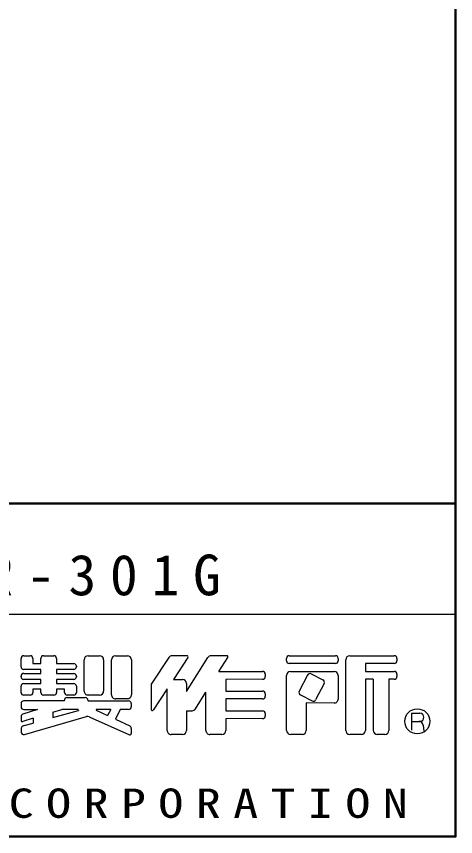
# Model space of a CAD drawing. Units: millimetres at full size; details may follow other scales. Extents: x 0 to 15000, y -1655 to 10280.
# Drawn here: x 13894 to 15000, y 0 to 2068 of the extents above; entities that cross this region are included whole.
import ezdxf

# ---------------------------------------------------------------- set-up
doc = ezdxf.new("R2010")
doc.units = ezdxf.units.MM
doc.layers.add('FMT-TXT', color=2, linetype='Continuous')
doc.layers.add('外形', color=2, linetype='Continuous', lineweight=25)
doc.styles.add('ＭＳ ゴシック', font='')
doc.styles.get('ＭＳ ゴシック').set_extended_font_data('MS Gothic')

msp = doc.modelspace()

# ---------------------------------------------------------------- linework, layer by layer
at = {"layer": '外形', "color": 7, "lineweight": 50}
msp.add_line((15000, 840), (0, 840), dxfattribs=at)
at = {"layer": '外形', "color": 7}
msp.add_line((15000, 560), (12480, 560), dxfattribs=at)
at = {"layer": '外形'}
for p, q in [((13912.003, 455.962), (13928.128, 455.962)), ((13961.819, 455.962), (13987.873, 455.962)), ((14074.241, 455.962), (14103.284, 455.962)), ((14143.289, 455.962), (14173.191, 455.962)), ((14323.472, 456.002), (14285.832, 456.002)), ((14423.796, 456.002), (14384.223, 456.002)), ((14580.751, 456.008), (14611.767, 456.037)), ((14611.767, 456.037), (14697.368, 456.037)), ((14733.44, 456.012), (14757.857, 456.037)), ((14757.857, 456.037), (14845.47, 456.037)), ((13905.283, 428.226), (13905.283, 449.242)), ((13934.848, 449.269), (13934.902, 436.095)), ((13934.902, 436.095), (13955.099, 436.095)), ((13955.099, 436.095), (13955.099, 449.242)), ((13994.593, 449.281), (13994.67, 436.095)), ((13994.67, 436.095), (14038.049, 436.095)), ((14064.161, 392.633), (14064.161, 445.882)), ((14113.364, 445.882), (14113.364, 366.985)), ((14133.209, 421.429), (14133.209, 445.882)), ((14183.271, 445.882), (14183.271, 357.473)), ((14277.422, 451.478), (14234.643, 386.73)), ((14325.715, 451.832), (14289.063, 396.356)), ((14322.115, 366.069), (14375.69, 451.287)), ((14403.808, 416.352), (14426.074, 451.887)), ((14574.037, 443.042), (14574.037, 449.288)), ((14697.368, 436.322), (14580.757, 436.322)), ((14704.088, 449.317), (14704.088, 443.042)), ((14723.37, 267.641), (14723.37, 445.932)), ((14845.48, 436.311), (14772.742, 436.193)), ((14772.742, 436.193), (14772.742, 416.352)), ((14852.19, 449.317), (14852.19, 443.031)), ((13955.099, 421.506), (13912.003, 421.506)), ((13955.099, 411.191), (13955.099, 421.506)), ((14038.051, 421.52), (13994.67, 421.506)), ((13994.67, 421.506), (13994.67, 411.191)), ((14044.769, 429.375), (14044.769, 428.24)), ((14133.077, 357.494), (14133.209, 421.429)), ((14403.808, 416.352), (14513.841, 416.352)), ((14584.116, 416.232), (14677.771, 416.241)), ((14677.771, 416.241), (14694.008, 416.241)), ((14772.742, 416.352), (14845.47, 416.352)), ((13905.283, 403.086), (13905.283, 404.612)), ((13955.099, 396.366), (13912.003, 396.366)), ((13912.025, 411.332), (13955.099, 411.191)), ((13955.099, 385.759), (13955.099, 396.366)), ((13994.67, 411.191), (14038.049, 411.191)), ((14038.059, 396.256), (13994.67, 396.192)), ((13994.67, 396.192), (13994.67, 385.759)), ((14044.769, 404.471), (14044.769, 402.976)), ((14289.063, 396.356), (14311.957, 396.356)), ((14513.853, 396.54), (14421.323, 396.383)), ((14421.323, 396.383), (14421.323, 366.825)), ((14520.561, 409.632), (14520.561, 403.26)), ((14574.037, 267.641), (14574.037, 406.152)), ((14627.326, 407.272), (14606.145, 366.376)), ((14636.383, 410.149), (14665.759, 394.935)), ((14704.088, 406.161), (14704.088, 346.789)), ((14772.742, 396.511), (14772.742, 267.641)), ((14792.535, 396.511), (14772.742, 396.511)), ((14792.535, 396.511), (14792.535, 267.641)), ((14845.483, 396.538), (14832.12, 396.511)), ((14832.12, 396.511), (14832.12, 267.641)), ((14852.19, 409.632), (14852.19, 403.258)), ((13905.283, 363.297), (13905.283, 379.048)), ((13912.004, 385.768), (13955.099, 385.759)), ((13994.67, 385.759), (14038.049, 385.759)), ((14044.769, 379.039), (14044.769, 363.297)), ((14064.141, 366.993), (14064.161, 392.633)), ((14232.973, 381.173), (14232.973, 320.406)), ((14273.284, 372.474), (14237.904, 318.924)), ((14273.187, 267.65), (14273.284, 372.474)), ((14322.037, 386.315), (14322.115, 366.069)), ((14668.636, 385.878), (14647.456, 344.981)), ((13928.464, 356.577), (13912.003, 356.577)), ((13935.184, 371.271), (13935.184, 363.297)), ((13955.099, 371.271), (13935.184, 371.271)), ((13955.137, 363.592), (13955.099, 371.271)), ((13987.95, 356.905), (13961.857, 356.905)), ((14014.853, 371.271), (13994.67, 371.271)), ((13994.67, 371.271), (13994.67, 363.625)), ((14014.88, 363.275), (14014.853, 371.271)), ((14038.049, 356.577), (14021.6, 356.577)), ((14103.284, 356.905), (14074.221, 356.905)), ((14344.607, 321.872), (14370.839, 363.736)), ((14370.82, 267.642), (14370.839, 363.736)), ((14421.323, 366.825), (14513.841, 366.825)), ((14520.561, 360.105), (14520.561, 353.66)), ((14609.022, 357.319), (14638.398, 342.105)), ((13905.361, 335.191), (13905.361, 327.198)), ((14014.403, 341.911), (13912.081, 341.911)), ((14014.403, 341.911), (14014.403, 343.743)), ((14021.123, 350.463), (14067.146, 350.463)), ((14073.865, 343.881), (14073.905, 341.911)), ((14073.905, 341.911), (14176.301, 341.911)), ((14173.191, 347.393), (14143.157, 347.393)), ((14183.021, 335.191), (14183.021, 327.211)), ((14513.843, 346.94), (14421.323, 346.917)), ((14421.323, 346.917), (14421.323, 317.144)), ((14623.598, 336.834), (14623.598, 267.641)), ((14693.99, 336.709), (14623.598, 336.834)), ((13947.085, 320.619), (13910.056, 308.918)), ((13912.108, 320.478), (13947.085, 320.619)), ((13984.99, 313.583), (14007.844, 320.619)), ((13984.99, 299.965), (14050.056, 317.859)), ((13984.99, 313.583), (13984.99, 299.965)), ((14049.156, 320.619), (14007.844, 320.619)), ((14049.156, 320.619), (14050.056, 317.859)), ((14094.685, 318.698), (14122.998, 305.383)), ((14131.257, 320.619), (14095.114, 320.619)), ((14131.257, 320.619), (14122.998, 305.383)), ((14155.12, 320.619), (14142.936, 296.006)), ((14176.26, 320.491), (14155.12, 320.619)), ((14322.115, 317.144), (14322.115, 267.641)), ((14322.115, 317.144), (14336.065, 317.144)), ((14421.323, 317.144), (14513.841, 317.144)), ((14520.561, 310.424), (14520.561, 304.045)), ((14888.902, 311.054), (14909.983, 311.054)), ((14888.902, 311.054), (14888.902, 267.967)), ((13905.361, 302.51), (13905.361, 293.105)), ((13935.392, 298.151), (13909.75, 289.906)), ((13913.962, 257.152), (14070.044, 302.648)), ((13935.392, 298.151), (13935.392, 286.324)), ((14076.976, 302.174), (14178.29, 256.912)), ((14142.936, 296.006), (14179.161, 278.969)), ((14513.847, 297.325), (14421.323, 297.24)), ((14421.323, 297.24), (14421.323, 267.641)), ((14888.902, 290.5), (14909.983, 290.5)), ((13905.361, 270.383), (13905.361, 263.603)), ((13912.768, 280.103), (13935.392, 286.324)), ((14183.021, 272.888), (14183.021, 259.98)), ((14918.113, 281.292), (14920.048, 265.689)), ((14312.035, 257.561), (14283.267, 257.561)), ((14411.243, 257.561), (14380.9, 257.561)), ((14613.518, 257.561), (14584.117, 257.561)), ((14762.662, 257.561), (14733.45, 257.561)), ((14822.04, 257.561), (14802.615, 257.561))]:
    msp.add_line(p, q, dxfattribs=at)
at = {"layer": '外形', "color": 7, "lineweight": 50}
msp.add_lwpolyline([(0, 0), (0, 10280), (15000, 10280), (15000, 0)], close=True, dxfattribs=at)
at = {"layer": '外形'}
msp.add_circle((14903.61, 290.608), 31.676, dxfattribs=at)
for centre, radius, start, end in [((13912.003, 449.242), 6.72, 90, 180), ((13928.128, 449.242), 6.72, 0.23357, 90), ((13961.819, 449.242), 6.72, 90, 180), ((13987.873, 449.242), 6.72, 0.33362, 90), ((14074.241, 445.882), 10.08, 90, 180), ((14103.284, 445.882), 10.08, 0, 90), ((14143.289, 445.882), 10.08, 90, 180), ((14173.191, 445.882), 10.08, 0, 90), ((14285.832, 445.922), 10.08, 90, 146.54759), ((14323.472, 453.314), 2.688, 326.54759, 90), ((14384.223, 445.922), 10.08, 90, 147.84335), ((14423.796, 453.314), 2.688, 327.92885, 90), ((14580.757, 449.288), 6.72, 90.05288, 180), ((14697.368, 449.317), 6.72, 0, 90), ((14733.45, 445.932), 10.08, 90.05785, 180), ((14845.47, 449.317), 6.72, 0, 90), ((14038.049, 429.375), 6.72, 0, 90), ((14580.757, 443.042), 6.72, 180, 270), ((14697.368, 443.042), 6.72, 270, 0), ((14845.47, 443.031), 6.72, 270.09318, 0), ((13912.003, 428.226), 6.72, 180, 270), ((14038.049, 428.24), 6.72, 270.01808, 0), ((14513.841, 409.632), 6.72, 0, 90), ((14584.117, 406.152), 10.08, 90.00511, 180), ((14694.008, 406.161), 10.08, 0, 90), ((14845.47, 409.632), 6.72, 0, 90), ((13912.003, 404.612), 6.72, 89.8126, 180), ((13912.003, 403.086), 6.72, 180, 270), ((14038.049, 404.471), 6.72, 0, 90), ((14038.049, 402.976), 6.72, 270.08449, 0), ((14311.957, 386.276), 10.08, 0.22118, 90), ((14513.841, 403.26), 6.72, 270.09712, 0), ((14633.293, 404.182), 6.72, 62.62013, 152.62013), ((14662.669, 388.968), 6.72, 332.62013, 62.62013), ((14845.47, 403.258), 6.72, 270.11571, 0), ((13912.003, 379.048), 6.72, 89.98781, 180), ((14038.049, 379.039), 6.72, 0, 90), ((14243.053, 381.173), 10.08, 146.54759, 180), ((13912.003, 363.297), 6.72, 180, 270), ((13928.464, 363.297), 6.72, 270, 0), ((13961.857, 363.625), 6.72, 180.28179, 270), ((13987.95, 363.625), 6.72, 270, 0), ((14021.6, 363.297), 6.72, 180.19263, 270), ((14038.049, 363.297), 6.72, 270, 0), ((14074.221, 366.985), 10.08, 179.95491, 270), ((14103.284, 366.985), 10.08, 270, 0), ((14143.157, 357.473), 10.08, 179.88125, 270), ((14173.191, 357.473), 10.08, 270, 0), ((14513.841, 360.105), 6.72, 0, 90), ((14513.841, 353.66), 6.72, 270.01374, 0), ((14612.112, 363.286), 6.72, 152.62013, 242.62013), ((13912.081, 335.191), 6.72, 90, 180), ((14021.123, 343.743), 6.72, 90, 180), ((14067.146, 343.743), 6.72, 1.17868, 90), ((14176.301, 335.191), 6.72, 0, 90), ((14641.488, 348.072), 6.72, 242.62013, 332.62013), ((14694.008, 346.789), 10.08, 269.89827, 0), ((13912.081, 327.198), 6.72, 180, 270.23105), ((14095.114, 319.611), 1.008, 90, 244.8124), ((14176.301, 327.211), 6.72, 269.65449, 0), ((14235.661, 320.406), 2.688, 180, 326.54759), ((14336.065, 327.224), 10.08, 270, 327.92885), ((14513.841, 310.424), 6.72, 0, 90), ((14909.983, 300.777), 10.277, 270, 90), ((13912.081, 302.51), 6.72, 107.53601, 180), ((13908.721, 293.105), 3.36, 180, 287.82368), ((14072.865, 292.971), 10.08, 65.92748, 106.25077), ((14513.841, 304.045), 6.72, 270.05257, 0), ((14907.693, 280), 10.5, 7.06977, 90), ((13915.441, 270.383), 10.08, 105.37709, 180), ((14176.301, 272.888), 6.72, 0, 64.8124), ((13912.081, 263.603), 6.72, 180, 286.25077), ((14179.661, 259.98), 3.36, 245.92748, 0), ((14283.267, 267.641), 10.08, 179.94735, 270), ((14312.035, 267.641), 10.08, 270, 0), ((14380.9, 267.641), 10.08, 179.98916, 270), ((14411.243, 267.641), 10.08, 270, 0), ((14584.117, 267.641), 10.08, 180, 270), ((14613.518, 267.641), 10.08, 270, 0), ((14733.45, 267.641), 10.08, 180, 270), ((14762.662, 267.641), 10.08, 270, 0), ((14802.615, 267.641), 10.08, 180, 270), ((14822.04, 267.641), 10.08, 270, 0)]:
    msp.add_arc(centre, radius, start, end, dxfattribs=at)

# ---------------------------------------------------------------- texts
at = {"layer": 'FMT-TXT', "insert": (13920, 606.667), "char_height": 102.6, "attachment_point": 8, "style": 'ＭＳ ゴシック'}
msp.add_mtext('\\T1.5;SLPAR-301G', dxfattribs=at)
at = {"layer": '外形', "insert": (12554.466, 46.07), "char_height": 73.9, "attachment_point": 7, "style": 'ＭＳ ゴシック'}
msp.add_mtext('\\T1.5;\\W1.25;NAKAMURA\\~MFG.\\~CORPORATION', dxfattribs=at)

doc.saveas('drawing.dxf')
